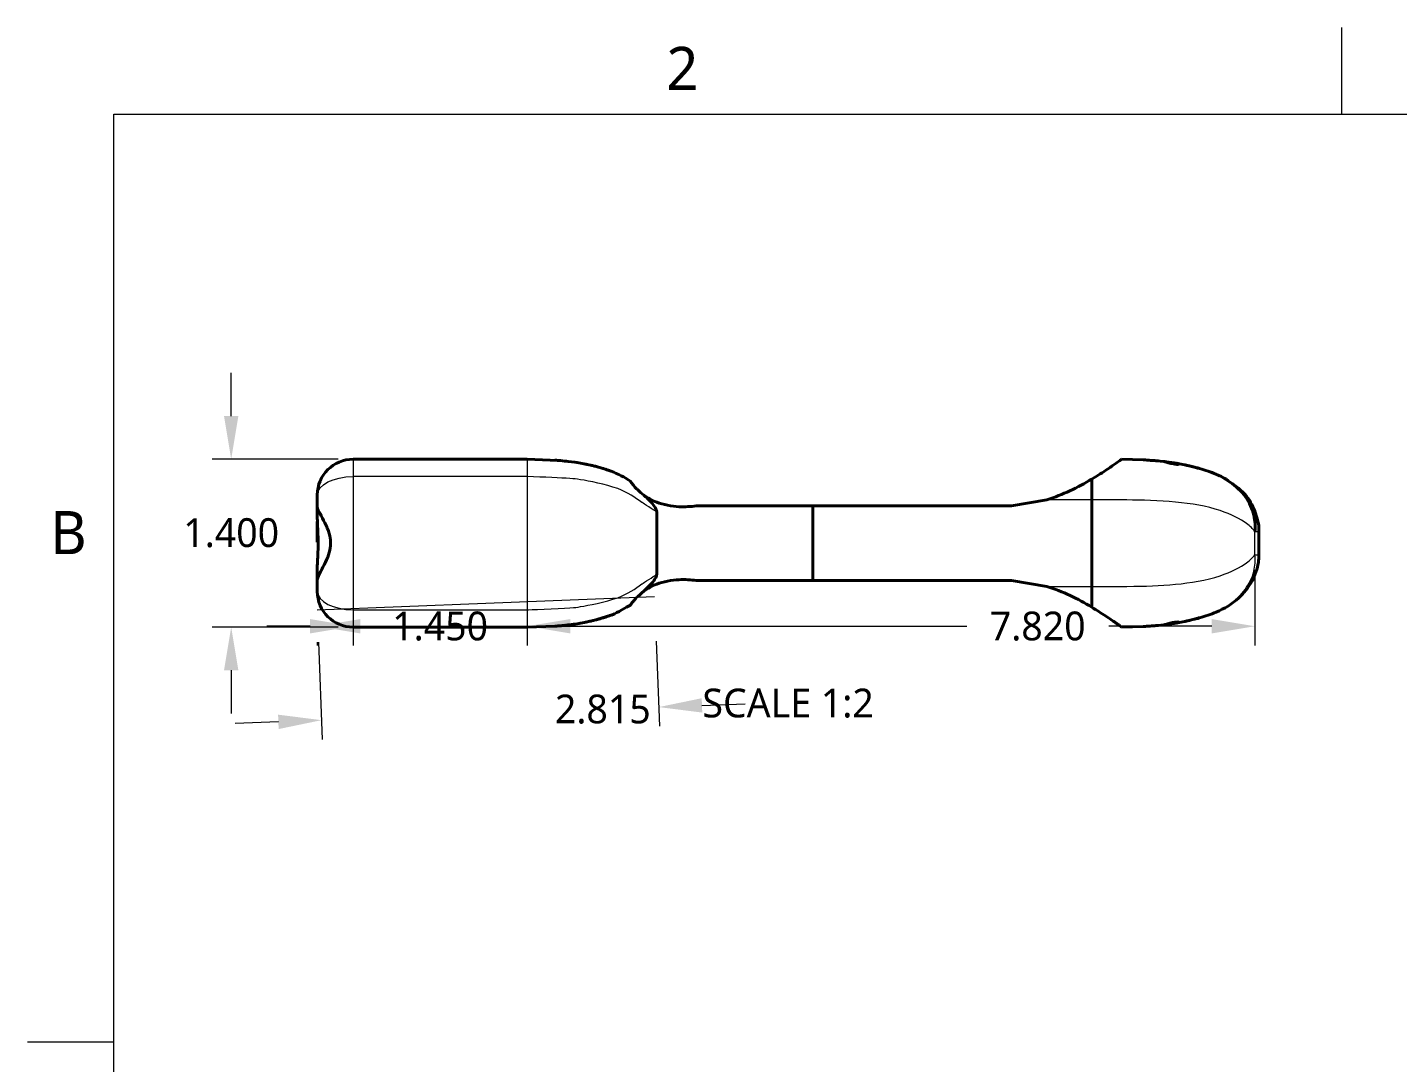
# Model space of a CAD drawing. Header units: inches. Extents: x 0 to 11, y 0 to 8.5.
# Drawn here: x 0.04 to 5.75, y 4.17 to 8.48 of the extents above; entities that cross this region are included whole.
import ezdxf

# ---------------------------------------------------------------- set-up
doc = ezdxf.new("R2010")
doc.units = ezdxf.units.IN
doc.header["$LTSCALE"] = 0.5
doc.header["$MEASUREMENT"] = 0
doc.header["$PDMODE"] = 33
doc.header["$PDSIZE"] = 0.03937
for name, color, linetype, lineweight in [('ANNOTATION_TEXT', 7, 'Continuous', 25), ('BORDER_FRAME', 7, 'Continuous', 15), ('BORDER_ZONES', 7, 'Continuous', 15), ('SKETCHED_GEOMETRY', 7, 'Continuous', 15), ('TANGENT_LINES', 7, 'Continuous', 15), ('Visible', 7, 'Continuous', 40)]:
    doc.layers.add(name, color=color, linetype=linetype, lineweight=lineweight)
doc.styles.add('Onshape-Standard', font='NotoSans-Regular.ttf')
doc.styles.add('Onshape-Standard-Dimension', font='')
doc.styles.add('Onshape-Standard-View-Label', font='NotoSans-Regular.ttf', dxfattribs={"height": 0.12})
doc.styles.get('Onshape-Standard-Dimension').set_extended_font_data('Noto Sans')
doc.dimstyles.new('Onshape-Standard$0', dxfattribs={"dimtxt": 0.12, "dimasz": 0.18, "dimexe": 0.08, "dimexo": 0.0625, "dimgap": 0.09, "dimtad": 0, "dimtih": 1, "dimtoh": 1, "dimdec": 3, "dimzin": 7, "dimdsep": 46, "dimtxsty": 'Onshape-Standard-Dimension', "dimcen": 0.09, "dimclrd": 7, "dimclre": 7, "dimclrt": 7, "dimadec": 1, "dimazin": 0, "dimtfac": 1, "dimtdec": 3, "dimtofl": 0, "dimtmove": 0, "dimatfit": 3, "dimfxl": 0, "dimtolj": 1, "dimtzin": 7, "dimlwd": 13, "dimlwe": 13, "dimarcsym": 0})

# ---------------------------------------------------------------- blocks, each defined once
blk = doc.blocks.new('*D1')
at = {"layer": 'ANNOTATION_TEXT', "color": 7, "lineweight": 13}
for p, q in [((1.3965, 6.6183), (1.3965, 6.1216)), ((2.1215, 6.6183), (2.1215, 6.1497)), ((2.1215, 6.0247), (2.1215, 5.9045)), ((1.2165, 5.9845), (1.0365, 5.9845)), ((1.3965, 5.9966), (1.3965, 5.9045)), ((2.3015, 5.9845), (2.4815, 5.9845))]:
    blk.add_line(p, q, dxfattribs=at)
at = {"layer": 'ANNOTATION_TEXT', "color": 7}
for points in [[(1.2165, 5.9545), (1.2165, 6.0145), (1.3965, 5.9845)], [(2.3015, 6.0145), (2.3015, 5.9545), (2.1215, 5.9845)]]:
    blk.add_solid(points, dxfattribs=at)
at = {"layer": 'Defpoints', "color": 0}
for p in [(1.3965, 6.6808), (2.1215, 6.6808), (2.1215, 5.9845), (2.1215, 5.9845)]:
    blk.add_point(p, dxfattribs=at)
at = {"layer": 'ANNOTATION_TEXT', "color": 7, "insert": (1.759, 5.9845), "char_height": 0.12, "attachment_point": 5, "style": 'Onshape-Standard-Dimension'}
blk.add_mtext('\\A1;1.450', dxfattribs=at)
blk = doc.blocks.new('*D2')
at = {"layer": 'ANNOTATION_TEXT', "color": 7, "lineweight": 13}
for p, q in [((0.8878, 6.8608), (0.8878, 7.0408)), ((1.334, 6.6808), (0.8078, 6.6808)), ((1.334, 5.9808), (0.8078, 5.9808)), ((0.8878, 5.8008), (0.8878, 5.6208))]:
    blk.add_line(p, q, dxfattribs=at)
at = {"layer": 'ANNOTATION_TEXT', "color": 7}
for points in [[(0.8578, 6.8608), (0.9178, 6.8608), (0.8878, 6.6808)], [(0.9178, 5.8008), (0.8578, 5.8008), (0.8878, 5.9808)]]:
    blk.add_solid(points, dxfattribs=at)
at = {"layer": 'Defpoints', "color": 0}
for p in [(1.3965, 6.6808), (0.8878, 5.9808), (0.8878, 5.9808), (1.3965, 5.9808)]:
    blk.add_point(p, dxfattribs=at)
at = {"layer": 'ANNOTATION_TEXT', "color": 7, "insert": (0.8878, 6.3736), "char_height": 0.12, "attachment_point": 5, "style": 'Onshape-Standard-Dimension'}
blk.add_mtext('\\A1;1.400', dxfattribs=at)
blk = doc.blocks.new('*D3')
at = {"layer": 'ANNOTATION_TEXT', "color": 7, "lineweight": 13}
for p, q in [((5.1564, 6.2192), (5.1564, 5.9045)), ((1.4265, 5.9845), (1.4941, 5.9845)), ((2.0238, 5.9845), (2.059, 5.9845)), ((2.184, 5.9845), (3.9546, 5.9845)), ((4.9764, 5.9845), (4.5468, 5.9845)), ((1.2465, 5.9183), (1.2465, 5.9045))]:
    blk.add_line(p, q, dxfattribs=at)
at = {"layer": 'ANNOTATION_TEXT', "color": 7}
for points in [[(1.4265, 6.0145), (1.4265, 5.9545), (1.2465, 5.9845)], [(4.9764, 5.9545), (4.9764, 6.0145), (5.1564, 5.9845)]]:
    blk.add_solid(points, dxfattribs=at)
at = {"layer": 'Defpoints', "color": 0}
for p in [(5.1564, 6.2817), (1.2465, 6.1296), (5.1564, 5.9845), (5.1564, 5.9845)]:
    blk.add_point(p, dxfattribs=at)
at = {"layer": 'ANNOTATION_TEXT', "color": 7, "insert": (4.2507, 5.9845), "char_height": 0.12, "attachment_point": 5, "style": 'Onshape-Standard-Dimension'}
blk.add_mtext('\\A1;7.820', dxfattribs=at)
blk = doc.blocks.new('*D8')
at = {"layer": 'ANNOTATION_TEXT', "color": 7, "lineweight": 13}
for p, q in [((1.2517, 5.9183), (1.2674, 5.5129)), ((2.6603, 5.9221), (2.674, 5.5675)), ((2.8508, 5.6545), (3.0307, 5.6615)), ((1.0845, 5.5859), (0.9046, 5.5789))]:
    blk.add_line(p, q, dxfattribs=at)
at = {"layer": 'ANNOTATION_TEXT', "color": 7}
for points in [[(2.8496, 5.6844), (2.852, 5.6245), (2.6709, 5.6475)], [(1.0856, 5.5559), (1.0833, 5.6159), (1.2643, 5.5929)]]:
    blk.add_solid(points, dxfattribs=at)
at = {"layer": 'Defpoints', "color": 0}
for p in [(2.6531, 6.1078), (1.2465, 6.0532), (2.6709, 5.6475), (2.6709, 5.6475)]:
    blk.add_point(p, dxfattribs=at)
at = {"layer": 'ANNOTATION_TEXT', "color": 7, "insert": (2.4374, 5.6384), "char_height": 0.12, "attachment_point": 5, "style": 'Onshape-Standard-Dimension'}
blk.add_mtext('\\A1;\\A1;2.815', dxfattribs=at)

msp = doc.modelspace()

# ---------------------------------------------------------------- linework, layer by layer
at = {"layer": 'BORDER_FRAME'}
for p, q in [((0.399, 0.38), (0.399, 8.12)), ((0.399, 8.12), (10.639, 8.12))]:
    msp.add_line(p, q, dxfattribs=at)
at = {"layer": 'BORDER_ZONES'}
for p, q in [((5.519, 8.12), (5.519, 8.481)), ((0.399, 4.25), (0.038, 4.25))]:
    msp.add_line(p, q, dxfattribs=at)
at = {"layer": 'SKETCHED_GEOMETRY'}
msp.add_line((1.24645, 6.05323), (2.65306, 6.10784), dxfattribs=at)
at = {"layer": 'TANGENT_LINES'}
for p, q in [((1.39646, 6.6808), (1.39646, 6.60837)), ((2.12146, 6.6808), (2.12146, 6.60837)), ((2.12146, 6.60837), (1.39646, 6.60837)), ((1.39646, 6.60837), (1.39646, 6.05323)), ((2.12146, 6.60837), (2.12146, 6.05323)), ((4.47664, 6.51087), (4.28908, 6.51087)), ((5.15641, 6.28174), (5.15641, 6.37986)), ((5.15641, 6.37986), (5.17325, 6.37986)), ((5.15641, 6.28174), (5.17325, 6.28174)), ((4.28908, 6.15073), (4.47664, 6.15073)), ((1.39646, 6.05323), (2.12146, 6.05323)), ((1.39646, 6.05323), (1.39646, 5.9808)), ((2.12146, 6.05323), (2.12146, 5.9808))]:
    msp.add_line(p, q, dxfattribs=at)
msp.add_arc((4.89138, 6.30255), 0.27906, 291.82992, 314.55401, dxfattribs=at)
at = {"layer": 'TANGENT_LINES', "extrusion": (0, 0, -1)}
for centre, major_axis, ratio, start_param, end_param in [((1.39646, 6.5308), (-0.15, 0), 0.5171573, 6.2910209, 7.8539816), ((1.31889, 6.53141), (0.07242, -0.00057), 0.7070959, 3.1305115, 3.1415927), ((1.31889, 6.13019), (-0.07242, -0.00057), 0.7070959, 0, 0.0110811)]:
    msp.add_ellipse(centre, major_axis=major_axis, ratio=ratio, start_param=start_param, end_param=end_param, dxfattribs=at)
at = {"layer": 'TANGENT_LINES'}
msp.add_ellipse((1.39646, 6.1308), major_axis=(-0.15, 0), ratio=0.5171573, start_param=6.2910209, end_param=7.8539816, dxfattribs=at)
for points, knots in [([(2.60011, 6.50097), (2.57122, 6.52149), (2.50845, 6.56609), (2.34224, 6.59643), (2.30034, 6.60148), (2.19291, 6.60562), (2.12146, 6.60837)], [0, 0, 0, 0, 0.2475991, 0.5379209, 0.6926918, 1, 1, 1, 1]), ([(2.66223, 6.46027), (2.66223, 6.46027), (2.66222, 6.46028), (2.60407, 6.49841), (2.60085, 6.50049), (2.60011, 6.50097)], [0, 0, 0, 0, 0.0028012, 0.769437, 1, 1, 1, 1]), ([(5.15641, 6.37986), (5.1469, 6.3905), (5.12211, 6.41825), (5.00656, 6.47686), (4.82541, 6.50698), (4.62453, 6.51168), (4.52319, 6.51113), (4.47664, 6.51087)], [0, 0, 0, 0, 0.118717, 0.30968, 0.5469318, 0.7918862, 1, 1, 1, 1]), ([(4.47664, 6.15073), (4.47664, 6.15073), (4.47671, 6.15073), (4.65002, 6.14978), (4.81831, 6.15465), (5.00805, 6.18473), (5.12191, 6.24335), (5.14685, 6.2711), (5.15641, 6.28174)], [0, 0, 0, 0, 0.0005914, 0.2085814, 0.4533912, 0.6905028, 0.8813531, 1, 1, 1, 1]), ([(5.08716, 6.1037), (5.10632, 6.12621), (5.14319, 6.16953), (5.15969, 6.24611), (5.15735, 6.2715), (5.15641, 6.28174)], [0, 0, 0, 0, 0.3924455, 0.7551839, 1, 1, 1, 1]), ([(2.60011, 6.16063), (2.60085, 6.16111), (2.60407, 6.16319), (2.66222, 6.20132), (2.66223, 6.20133), (2.66223, 6.20133)], [0, 0, 0, 0, 0.230563, 0.9971988, 1, 1, 1, 1]), ([(2.12146, 6.05323), (2.12146, 6.05323), (2.12151, 6.05322), (2.31594, 6.06072), (2.3362, 6.06494), (2.51001, 6.09557), (2.57171, 6.14013), (2.60011, 6.16063)], [0, 0, 0, 0, 0.0007901, 0.3078548, 0.4625036, 0.7525963, 1, 1, 1, 1])]:
    msp.add_open_spline(points, degree=3, knots=knots, dxfattribs=at)
at = {"layer": 'Visible'}
for p, q in [((1.39646, 6.6808), (2.12146, 6.6808)), ((2.12146, 6.6808), (2.25034, 6.67592)), ((2.25034, 6.67592), (2.2849, 6.67263)), ((2.32938, 6.6668), (2.35968, 6.66163)), ((2.33011, 6.66669), (2.34485, 6.66429)), ((2.34478, 6.6643), (2.33018, 6.66668)), ((2.37112, 6.6594), (2.34478, 6.6643)), ((2.34485, 6.66429), (2.36479, 6.66054)), ((2.35968, 6.66163), (2.41117, 6.65013)), ((2.41117, 6.65013), (2.45147, 6.63811)), ((2.44744, 6.63945), (2.44056, 6.64167)), ((2.44073, 6.64162), (2.4474, 6.63946)), ((2.45147, 6.63811), (2.47268, 6.63043)), ((4.6006, 6.6808), (4.69149, 6.67842)), ((4.69149, 6.67842), (4.73234, 6.67561)), ((4.73234, 6.67561), (4.77627, 6.67119)), ((4.83558, 6.66254), (4.87598, 6.65459)), ((4.83935, 6.65979), (4.84078, 6.66064)), ((4.87545, 6.65471), (4.88108, 6.65346)), ((4.92597, 6.64198), (4.92608, 6.64194)), ((5.01308, 6.61011), (4.96457, 6.62898)), ((4.47664, 6.59803), (4.47664, 6.51087)), ((1.24646, 6.5308), (1.24646, 6.52823)), ((1.24646, 6.48358), (1.24646, 6.52679)), ((1.24646, 6.48358), (1.24646, 6.45099)), ((2.66223, 6.46027), (2.66223, 6.20133)), ((2.827, 6.48597), (3.31236, 6.48597)), ((3.31236, 6.48597), (3.31236, 6.17563)), ((3.31236, 6.48597), (4.14089, 6.48597)), ((4.14089, 6.48597), (4.28908, 6.51087)), ((4.47664, 6.51087), (4.47664, 6.15073)), ((1.24646, 6.42163), (1.24646, 6.33559)), ((5.17325, 6.28174), (5.17325, 6.37986)), ((1.24646, 6.21061), (1.24646, 6.17802)), ((1.24646, 6.1308), (1.24646, 6.17802)), ((2.827, 6.17563), (3.31236, 6.17563)), ((3.31236, 6.17563), (4.14089, 6.17563)), ((4.14089, 6.17563), (4.28908, 6.15073)), ((4.47664, 6.06357), (4.47664, 6.15073)), ((2.39839, 6.00825), (2.346, 5.9975)), ((2.47024, 6.03024), (2.39839, 6.00825)), ((2.47259, 6.03114), (2.46744, 6.02918)), ((4.87598, 6.00701), (4.83558, 5.99906)), ((4.83558, 5.99906), (4.83989, 6.00017)), ((4.84078, 6.00097), (4.83763, 6.00209)), ((4.88354, 6.00882), (4.87598, 6.00701)), ((4.87619, 6.00705), (4.88108, 6.00814)), ((4.92597, 6.01962), (4.92608, 6.01966)), ((2.12146, 5.9808), (1.39646, 5.9808)), ((2.23806, 5.98474), (2.12146, 5.9808)), ((2.28344, 5.98881), (2.23806, 5.98474)), ((2.29046, 5.9896), (2.29853, 5.99056)), ((4.69276, 5.98325), (4.6006, 5.9808)), ((4.74053, 5.9867), (4.69276, 5.98325)), ((4.77627, 5.99041), (4.74053, 5.9867))]:
    msp.add_line(p, q, dxfattribs=at)
for centre, radius, start, end in [((1.39646, 6.5308), 0.15, 90, 179.55105), ((2.24892, 6.03116), 0.63988, 72.57244, 75.41068), ((2.32826, 6.25473), 0.4025, 56.20962, 68.97328), ((4.74622, 6.00915), 0.65786, 67.76625, 74.15742), ((3.9735, 7.43541), 0.97692, 288.84667, 300.99945), ((1.31669, 6.49421), 0.07103, 188.61108, 214.49061), ((2.47896, 6.45928), 1.23253, 180.38515, 183.65057), ((0.5243, 6.3308), 0.72636, 356.05283, 3.94717), ((2.39493, 6.20528), 1.14848, 176.22991, 179.73437), ((1.352, 6.15351), 0.10834, 149.81512, 166.92593), ((1.39646, 6.1308), 0.15, 180.44895, 270), ((4.02327, 5.33329), 0.85957, 58.1672, 71.98667), ((4.87348, 6.3413), 0.3217, 292.21943, 311.89883), ((4.74622, 6.65245), 0.65786, 285.84258, 292.23375), ((2.17735, 6.98266), 0.99948, 276.09314, 279.71453)]:
    msp.add_arc(centre, radius, start, end, dxfattribs=at)
for points, knots in [([(2.24406, 6.67642), (2.24187, 6.67658), (2.23869, 6.67682), (2.23728, 6.67692), (2.23713, 6.67693), (2.2371, 6.67693)], [0, 0, 0, 0, 0.6222856, 0.9040283, 1, 1, 1, 1]), ([(2.23958, 6.67675), (2.23967, 6.67674), (2.24008, 6.67672), (2.24258, 6.67653), (2.24452, 6.67638)], [0, 0, 0, 0, 0.2232987, 1, 1, 1, 1]), ([(2.28468, 6.67265), (2.28435, 6.67269), (2.28266, 6.67289), (2.25241, 6.67583), (2.24625, 6.67626), (2.24406, 6.67642)], [0, 0, 0, 0, 0.1329402, 0.6913297, 1, 1, 1, 1]), ([(2.2849, 6.67263), (2.28496, 6.67262), (2.28552, 6.67259), (2.3285, 6.66698), (2.32928, 6.66682), (2.32938, 6.6668)], [0, 0, 0, 0, 0.0911637, 0.8828004, 1, 1, 1, 1]), ([(2.36479, 6.66054), (2.36691, 6.66012), (2.37303, 6.6589), (2.40171, 6.65261), (2.40832, 6.65088), (2.4107, 6.65025)], [0, 0, 0, 0, 0.2541511, 0.7308988, 1, 1, 1, 1]), ([(2.4101, 6.65041), (2.39434, 6.6541), (2.37451, 6.65875), (2.3717, 6.65929), (2.37112, 6.6594)], [0, 0, 0, 0, 0.7948331, 1, 1, 1, 1]), ([(2.4474, 6.63946), (2.44958, 6.63875), (2.45499, 6.63697), (2.46446, 6.63349), (2.47009, 6.63142)], [0, 0, 0, 0, 0.4052042, 1, 1, 1, 1]), ([(2.47223, 6.6306), (2.47223, 6.6306), (2.47223, 6.6306), (2.47142, 6.63091), (2.46539, 6.6333), (2.44848, 6.63912), (2.44759, 6.6394), (2.44744, 6.63945)], [0, 0, 0, 0, 0.0001146, 0.0765711, 0.3896581, 0.8921479, 1, 1, 1, 1]), ([(4.47664, 6.59803), (4.49991, 6.61253), (4.54069, 6.63796), (4.57605, 6.66299), (4.59529, 6.6769), (4.59925, 6.67981), (4.6006, 6.6808)], [0, 0, 0, 0, 0.3905015, 0.6845879, 0.892308, 1, 1, 1, 1]), ([(4.68976, 6.67851), (4.69001, 6.6785), (4.69069, 6.67846), (4.6922, 6.67838), (4.69315, 6.67832)], [0, 0, 0, 0, 0.3688587, 1, 1, 1, 1]), ([(4.73658, 6.67525), (4.73312, 6.67546), (4.72614, 6.6759), (4.71525, 6.67629), (4.70545, 6.67702), (4.69715, 6.67799), (4.69431, 6.67823), (4.69315, 6.67832)], [0, 0, 0, 0, 0.2224831, 0.4495061, 0.668306, 0.8654004, 1, 1, 1, 1]), ([(4.73658, 6.67525), (4.73859, 6.67507), (4.74278, 6.6747), (4.74964, 6.67406), (4.75392, 6.67363), (4.75457, 6.67356), (4.75476, 6.67354)], [0, 0, 0, 0, 0.3103946, 0.6443326, 0.8946906, 1, 1, 1, 1]), ([(4.77578, 6.67124), (4.77602, 6.67122), (4.77676, 6.67113), (4.78124, 6.67059), (4.78821, 6.66972), (4.79768, 6.66846), (4.80833, 6.66695), (4.81898, 6.66532), (4.82865, 6.66374), (4.83341, 6.66292), (4.83558, 6.66254)], [0, 0, 0, 0, 0.0438148, 0.1409517, 0.2686938, 0.4151984, 0.5711687, 0.727753, 0.8755828, 1, 1, 1, 1]), ([(4.77627, 6.67119), (4.77735, 6.67097), (4.77992, 6.67046), (4.78645, 6.66866), (4.79513, 6.66625), (4.80571, 6.6635), (4.81684, 6.6611), (4.82676, 6.65966), (4.83451, 6.65916), (4.83787, 6.6596), (4.83935, 6.65979)], [0, 0, 0, 0, 0.0846171, 0.2000423, 0.3355087, 0.4842469, 0.6362152, 0.7790245, 0.9027562, 1, 1, 1, 1]), ([(4.84078, 6.66064), (4.84079, 6.66067), (4.84083, 6.66084), (4.83838, 6.66217), (4.83655, 6.66241), (4.83558, 6.66254)], [0, 0, 0, 0, 0.0884986, 0.5177151, 1, 1, 1, 1]), ([(4.86108, 6.65774), (4.86131, 6.6577), (4.86206, 6.65754), (4.86613, 6.65671), (4.87292, 6.65527), (4.87477, 6.65486), (4.87545, 6.65471)], [0, 0, 0, 0, 0.1275638, 0.4099577, 0.7817775, 1, 1, 1, 1]), ([(4.87598, 6.65459), (4.87936, 6.65379), (4.88623, 6.65215), (4.89714, 6.64911), (4.90437, 6.6472), (4.90798, 6.64624)], [0, 0, 0, 0, 0.3254688, 0.6633995, 1, 1, 1, 1]), ([(4.90608, 6.6474), (4.9026, 6.64826), (4.89561, 6.64998), (4.88424, 6.65274), (4.88188, 6.65328), (4.88108, 6.65346)], [0, 0, 0, 0, 0.3964231, 0.7959848, 1, 1, 1, 1]), ([(4.90608, 6.6474), (4.90871, 6.64671), (4.91389, 6.64536), (4.92093, 6.64341), (4.92528, 6.64217), (4.92583, 6.64202), (4.92597, 6.64198)], [0, 0, 0, 0, 0.3381549, 0.6666967, 0.909242, 1, 1, 1, 1]), ([(4.90798, 6.64624), (4.9111, 6.64545), (4.91679, 6.644), (4.9231, 6.64264), (4.92505, 6.6422), (4.92581, 6.64202)], [0, 0, 0, 0, 0.4264036, 0.7753651, 1, 1, 1, 1]), ([(2.55211, 6.58924), (2.55228, 6.589), (2.55275, 6.58832), (2.5548, 6.5854), (2.55792, 6.58115), (2.56158, 6.57632), (2.56881, 6.56747), (2.58152, 6.55282), (2.59892, 6.53858), (2.60901, 6.53033)], [0, 0, 0, 0, 0.0472099, 0.1343124, 0.2425838, 0.3571004, 0.5115738, 0.7170383, 1, 1, 1, 1]), ([(5.01314, 6.61001), (5.01205, 6.61055), (5.00892, 6.61211), (5.00059, 6.61573), (4.99515, 6.6181)], [0, 0, 0, 0, 0.3453128, 1, 1, 1, 1]), ([(5.17324, 6.3802), (5.17312, 6.39001), (5.1728, 6.41451), (5.14935, 6.4881), (5.1067, 6.55139), (5.02381, 6.60557), (5.01518, 6.60922), (5.01308, 6.61011)], [0, 0, 0, 0, 0.157822, 0.3940842, 0.6479294, 0.9143631, 1, 1, 1, 1]), ([(5.15641, 6.37986), (5.15739, 6.39004), (5.15984, 6.41536), (5.14237, 6.4907), (5.09094, 6.5627), (5.03918, 6.59418), (5.01314, 6.61001)], [0, 0, 0, 0, 0.1743153, 0.4336455, 0.7150183, 1, 1, 1, 1]), ([(1.24647, 6.53198), (1.24647, 6.53178), (1.24646, 6.53143), (1.24646, 6.53111), (1.24646, 6.5309), (1.24646, 6.5308)], [0, 0, 0, 0, 0.4006345, 0.7012068, 1, 1, 1, 1]), ([(1.24646, 6.5308), (1.24646, 6.53085), (1.24646, 6.53096), (1.24646, 6.53112), (1.24647, 6.5313), (1.24647, 6.53141)], [0, 0, 0, 0, 0.2989518, 0.5989296, 1, 1, 1, 1]), ([(2.60901, 6.53033), (2.61785, 6.52205), (2.63388, 6.50706), (2.6482, 6.49105), (2.66088, 6.47066), (2.66217, 6.46265), (2.66222, 6.46089), (2.66223, 6.46027)], [0, 0, 0, 0, 0.2982408, 0.5402914, 0.7875768, 0.9265748, 1, 1, 1, 1]), ([(2.60901, 6.53033), (2.6249, 6.51993), (2.66063, 6.49655), (2.75543, 6.47891), (2.80424, 6.48373), (2.827, 6.48597)], [0, 0, 0, 0, 0.2993638, 0.6731789, 1, 1, 1, 1]), ([(1.25834, 6.20799), (1.26054, 6.21213), (1.26635, 6.22309), (1.28718, 6.26236), (1.30081, 6.30108), (1.30377, 6.33704), (1.29807, 6.37123), (1.27865, 6.41642), (1.26484, 6.44173), (1.25815, 6.45399)], [0, 0, 0, 0, 0.0947257, 0.2509889, 0.4046741, 0.5431156, 0.6810262, 0.8453943, 1, 1, 1, 1]), ([(5.08831, 6.10186), (5.09165, 6.10481), (5.1027, 6.11455), (5.15998, 6.18355), (5.17337, 6.26281), (5.17327, 6.27695), (5.17324, 6.28133)], [0, 0, 0, 0, 0.1547932, 0.5112798, 0.8487067, 1, 1, 1, 1]), ([(2.66223, 6.20133), (2.66195, 6.19893), (2.66123, 6.19297), (2.65361, 6.17566), (2.62679, 6.14897), (2.60901, 6.13127)], [0, 0, 0, 0, 0.1851426, 0.4598828, 1, 1, 1, 1]), ([(2.60901, 6.13127), (2.6249, 6.14167), (2.66063, 6.16505), (2.75543, 6.18269), (2.80424, 6.17787), (2.827, 6.17563)], [0, 0, 0, 0, 0.2993638, 0.6731789, 1, 1, 1, 1]), ([(1.24646, 6.1308), (1.24646, 6.1307), (1.24646, 6.13049), (1.24646, 6.13017), (1.24647, 6.12982), (1.24647, 6.12962)], [0, 0, 0, 0, 0.2987932, 0.5993655, 1, 1, 1, 1]), ([(1.24646, 6.1308), (1.24646, 6.13075), (1.24646, 6.13064), (1.24646, 6.13048), (1.24647, 6.1303), (1.24647, 6.13019)], [0, 0, 0, 0, 0.2989518, 0.5989296, 1, 1, 1, 1]), ([(2.60901, 6.13127), (2.59672, 6.1209), (2.57697, 6.10423), (2.56647, 6.09125), (2.56087, 6.08436), (2.55707, 6.07931), (2.55427, 6.07544), (2.55271, 6.07323), (2.55228, 6.0726), (2.55211, 6.07236)], [0, 0, 0, 0, 0.3167223, 0.5089854, 0.6486468, 0.7694101, 0.875065, 0.9525484, 1, 1, 1, 1]), ([(2.55211, 6.07236), (2.55211, 6.07236), (2.55209, 6.07234), (2.48411, 6.03405), (2.47367, 6.03118), (2.47024, 6.03024)], [0, 0, 0, 0, 0.0025266, 0.6728542, 1, 1, 1, 1]), ([(4.6006, 5.9808), (4.59842, 5.9824), (4.59276, 5.98655), (4.57333, 6.00058), (4.53256, 6.02905), (4.49619, 6.05151), (4.47664, 6.06357)], [0, 0, 0, 0, 0.1297472, 0.3364437, 0.6433301, 1, 1, 1, 1]), ([(2.4107, 6.01135), (2.40028, 6.00889), (2.38342, 6.00491), (2.37296, 6.00268), (2.35561, 5.99936), (2.34485, 5.99731)], [0, 0, 0, 0, 0.3804554, 0.6154355, 1, 1, 1, 1]), ([(2.46744, 6.02918), (2.46713, 6.02906), (2.46564, 6.0285), (2.44732, 6.02178), (2.4207, 6.01396), (2.41337, 6.01205), (2.4107, 6.01135)], [0, 0, 0, 0, 0.084088, 0.391947, 0.7786029, 1, 1, 1, 1]), ([(4.77578, 5.99036), (4.77602, 5.99038), (4.77676, 5.99047), (4.78124, 5.99101), (4.78821, 5.99188), (4.79768, 5.99314), (4.80833, 5.99465), (4.81898, 5.99628), (4.82865, 5.99786), (4.83341, 5.99868), (4.83558, 5.99906)], [0, 0, 0, 0, 0.0438148, 0.1409517, 0.2686938, 0.4151984, 0.5711687, 0.727753, 0.8755828, 1, 1, 1, 1]), ([(4.83763, 6.00209), (4.83562, 6.00217), (4.83126, 6.00236), (4.82261, 6.00141), (4.81275, 5.99968), (4.80224, 5.99723), (4.79197, 5.99449), (4.78369, 5.99216), (4.77789, 5.99067), (4.77668, 5.99048), (4.77627, 5.99041)], [0, 0, 0, 0, 0.1147736, 0.2496108, 0.3956498, 0.5471759, 0.6973147, 0.8346344, 0.9442038, 1, 1, 1, 1]), ([(4.86108, 6.00386), (4.86131, 6.0039), (4.86205, 6.00406), (4.86619, 6.0049), (4.87295, 6.00634), (4.87526, 6.00685), (4.87619, 6.00705)], [0, 0, 0, 0, 0.1237116, 0.3975777, 0.7581691, 1, 1, 1, 1]), ([(4.88108, 6.00814), (4.88455, 6.00897), (4.89152, 6.01063), (4.9028, 6.01336), (4.90524, 6.01398), (4.90608, 6.0142)], [0, 0, 0, 0, 0.3942037, 0.7915564, 1, 1, 1, 1]), ([(4.92581, 6.01958), (4.92485, 6.01936), (4.92253, 6.01884), (4.91614, 6.01743), (4.90745, 6.01525), (4.89782, 6.01265), (4.88647, 6.00957), (4.88426, 6.00901), (4.88354, 6.00882)], [0, 0, 0, 0, 0.1143964, 0.2764718, 0.4676022, 0.676791, 0.8937103, 1, 1, 1, 1]), ([(4.90608, 6.0142), (4.90871, 6.01489), (4.91389, 6.01624), (4.92093, 6.01819), (4.92528, 6.01943), (4.92583, 6.01958), (4.92597, 6.01962)], [0, 0, 0, 0, 0.338154, 0.666695, 0.9092396, 1, 1, 1, 1]), ([(2.23697, 5.98466), (2.23697, 5.98466), (2.23698, 5.98466), (2.23752, 5.9847), (2.24615, 5.98533), (2.2522, 5.98583), (2.25541, 5.9861)], [0, 0, 0, 0, 0.0028776, 0.080616, 0.5134193, 1, 1, 1, 1]), ([(2.25577, 5.98613), (2.25398, 5.98598), (2.24988, 5.98562), (2.23797, 5.98473), (2.23772, 5.98471), (2.23769, 5.98471)], [0, 0, 0, 0, 0.4094194, 0.9384043, 1, 1, 1, 1]), ([(2.25541, 5.9861), (2.25922, 5.98643), (2.26733, 5.98714), (2.27702, 5.98814), (2.28216, 5.98868)], [0, 0, 0, 0, 0.4700791, 1, 1, 1, 1]), ([(2.2828, 5.98874), (2.27934, 5.98838), (2.27168, 5.98756), (2.26141, 5.98664), (2.25577, 5.98613)], [0, 0, 0, 0, 0.4514846, 1, 1, 1, 1]), ([(2.34485, 5.99731), (2.34426, 5.9972), (2.34227, 5.99686), (2.33492, 5.99568), (2.32973, 5.99485)], [0, 0, 0, 0, 0.2927937, 1, 1, 1, 1]), ([(4.68976, 5.98309), (4.69001, 5.9831), (4.69069, 5.98314), (4.6922, 5.98322), (4.69315, 5.98328)], [0, 0, 0, 0, 0.3688587, 1, 1, 1, 1]), ([(4.69315, 5.98328), (4.6952, 5.98347), (4.69966, 5.9839), (4.70865, 5.98487), (4.71886, 5.98548), (4.72976, 5.98586), (4.7345, 5.9862), (4.73658, 5.98635)], [0, 0, 0, 0, 0.1727446, 0.3766795, 0.5984784, 0.823525, 1, 1, 1, 1]), ([(4.73658, 5.98635), (4.73859, 5.98653), (4.74278, 5.9869), (4.74964, 5.98754), (4.75392, 5.98797), (4.75457, 5.98804), (4.75476, 5.98806)], [0, 0, 0, 0, 0.3103946, 0.6443326, 0.8946906, 1, 1, 1, 1])]:
    msp.add_open_spline(points, degree=3, knots=knots, dxfattribs=at)

# ---------------------------------------------------------------- texts
at = {"layer": 'ANNOTATION_TEXT', "color": 7, "insert": (3.20986, 5.72446), "char_height": 0.12, "attachment_point": 2, "style": 'Onshape-Standard-View-Label'}
msp.add_mtext('SCALE 1:2', dxfattribs=at)
at = {"layer": 'BORDER_ZONES', "char_height": 0.18, "attachment_point": 5, "style": 'Onshape-Standard'}
for s, insert in [('2', (2.769, 8.31)), ('B', (0.209, 6.375))]:
    msp.add_mtext(s, dxfattribs=dict(at, insert=insert))

# ---------------------------------------------------------------- dimensions: what is measured, and where the dimension line sits
at = {"layer": 'ANNOTATION_TEXT'}
for base, p2, angle, picture, middle, dimtype in [((0.88776, 5.9808), (1.39646, 5.9808, 0.33144), 90, '*D2', (0.88776, 6.37359), 160), ((2.12146, 5.98455), (2.12146, 6.6808, 0.33144), 0, '*D1', (1.75896, 5.98455), 161)]:
    dim = msp.add_linear_dim(base=base, p1=(1.39646, 6.6808, 0.33144), p2=p2, angle=angle, dimstyle='Onshape-Standard$0', override={"dimscale": 1, "dimlfac": 2, "dimpost": ''}, dxfattribs=at)
    dim.commit()
    dim.dimension.update_dxf_attribs({"geometry": picture, "text_midpoint": middle, "dimtype": dimtype})
dim = msp.add_linear_dim(base=(5.15641, 5.98455), p1=(1.24647, 6.12962, 0.25447), p2=(5.15641, 6.28174, -0.32503), dimstyle='Onshape-Standard$0', override={"dimscale": 1, "dimlfac": 2, "dimpost": ''}, dxfattribs=at)
dim.commit()
dim.dimension.update_dxf_attribs({"geometry": '*D3', "text_midpoint": (4.25073, 5.98455), "dimtype": 160})
dim = msp.add_linear_dim(base=(2.67094, 5.64748), p1=(1.24645, 6.05323), p2=(2.65306, 6.10784), angle=2.22343, text='\\A1;2.815', dimstyle='Onshape-Standard$0', override={"dimscale": 1, "dimlfac": 2, "dimpost": ''}, dxfattribs=at)
dim.commit()
dim.dimension.update_dxf_attribs({"geometry": '*D8', "text_midpoint": (2.43736, 5.63842), "dimtype": 161})

doc.saveas('drawing.dxf')
